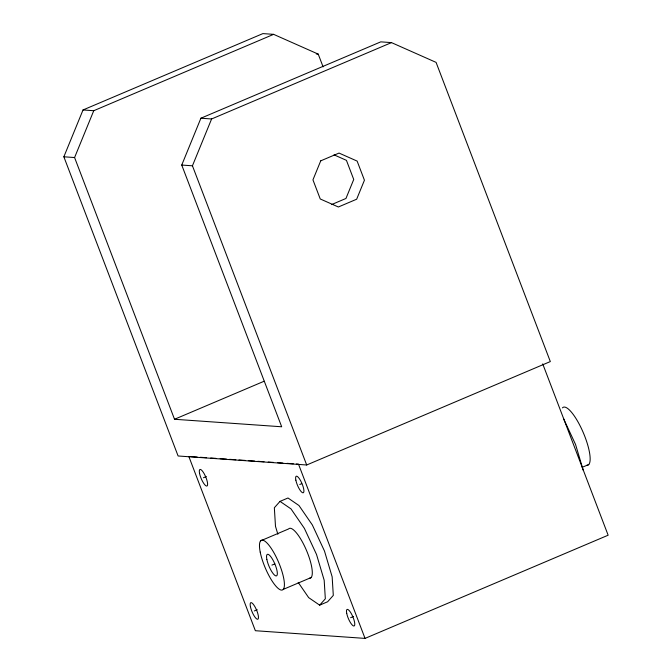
<?xml version="1.0" encoding="UTF-8"?>
<svg xmlns="http://www.w3.org/2000/svg" width="672" height="672" viewBox="0 0 672 672"><rect width="100%" height="100%" fill="white"/><g stroke="black" fill="none" stroke-linecap="round" stroke-linejoin="round"><path stroke-width="1.01" d="M273.622 34.348L93.752 110.712L74.584 157.542L174.527 419.269L281.686 426.779L181.742 165.052L200.903 118.213L380.78 41.857L391.482 42.613L436.078 62.378L550.326 361.57L306.692 464.99L178.105 455.986L63.857 156.794L83.026 109.956L262.895 33.6L273.622 34.348L318.226 54.121L323.089 66.864M306.692 464.99L192.436 165.799L211.604 118.969L391.482 42.613M298.208 582.414L308.658 597.618L319.654 605.153L327.617 601.768L333.304 595.4L332.153 576.836L324.484 551.048L312.337 524.95L298.981 505.529L287.994 497.994L280.022 501.379L274.344 507.746L275.486 526.31L277.855 534.24M319.654 605.153L325.332 598.786L324.181 580.222L316.512 554.434L304.366 528.335L291.018 508.914L280.022 501.379M331.506 204.607L345.954 198.475L353.732 179.466L346.433 160.348L334.043 154.854M174.527 419.269L264.088 381.251M203.456 477.75L206.354 476.524M299.762 484.495L301.694 483.68M260.644 540.817L288.54 528.973A26.989 7.241 67 0 1 306.55 550.561A26.989 7.241 67 0 1 309.38 578.256M271.942 565.102L274.823 563.884M283.24 589.394L311.136 577.55M582.28 467.275L588.79 464.512M254.318 610.949L257.216 609.722M350.624 617.702L353.522 616.468M188.824 456.464L255.36 630.714L365.039 638.4L608.143 535.206L542.724 363.896M316.277 53.978L318.226 54.121M83.026 109.956L93.752 110.712M200.903 118.213L211.604 118.969M63.857 156.794L74.584 157.542M181.742 165.052L192.436 165.799M190.907 456.616L197.182 457.052M200.315 457.271L206.581 457.708M210.756 458.002L215.981 458.371M220.156 458.665L226.43 459.102M229.564 459.32L235.83 459.757M238.963 459.984L245.23 460.421M248.363 460.639L254.629 461.076M257.762 461.294L264.029 461.74M268.212 462.034L273.437 462.395M277.612 462.689L282.836 463.058M287.011 463.344L293.278 463.789M296.411 464.008L298.502 464.15L365.039 638.4M563.413 418.37L575.551 444.469L583.22 470.257M562.447 407.879A31.458 8.442 67 0 1 583.447 433.045A31.458 8.442 67 0 1 586.74 465.335M320.729 160.843L312.95 179.852L320.25 198.971L338.352 206.993L356.656 199.223L364.434 180.214L357.134 161.095L339.032 153.073L320.729 160.843M199.55 473.424A8.988 2.411 67 0 0 206.64 486.074A8.988 2.411 67 0 0 204.187 473.752A8.988 2.411 67 0 0 199.55 473.424M295.856 480.169A8.988 2.411 67 0 0 302.946 492.82A8.988 2.411 67 0 0 300.493 480.497A8.988 2.411 67 0 0 295.856 480.169M346.718 613.376A8.988 2.411 67 0 0 353.808 626.027A8.988 2.411 67 0 0 351.355 613.696A8.988 2.411 67 0 0 346.718 613.376M250.412 606.623A8.988 2.411 67 0 0 257.502 619.273A8.988 2.411 67 0 0 255.049 606.95A8.988 2.411 67 0 0 250.412 606.623M260.215 552.124A26.989 7.241 67 0 0 281.484 590.1A26.989 7.241 67 0 0 274.126 553.098A26.989 7.241 67 0 0 260.215 552.124M266.86 559.482A11.684 3.133 67 0 0 276.074 575.929A11.684 3.133 67 0 0 272.882 559.902A11.684 3.133 67 0 0 266.86 559.482"/></g></svg>
